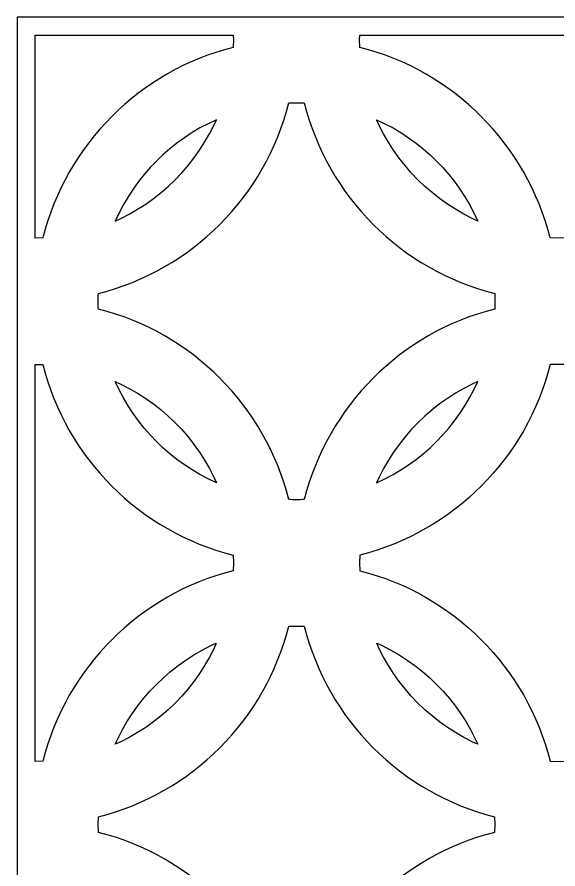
# Model space of a CAD drawing. Header units: centimetres. Extents: x -9.7 to 6.3, y -13.3 to 13.9.
# Drawn here: x -9.74 to -6.03, y 8.03 to 13.86 of the extents above; entities that cross this region are included whole.
import ezdxf

# ---------------------------------------------------------------- set-up
doc = ezdxf.new("R2010")
doc.units = ezdxf.units.CM
doc.header["$MEASUREMENT"] = 0
doc.layers.add('layer 1', color=7, linetype='Continuous')

msp = doc.modelspace()

# ---------------------------------------------------------------- linework, layer by layer
at = {"layer": 'layer 1', "color": 177}
for points, knots in [([(-9.73595, 13.85674), (-9.73595, 13.85674), (-2.33267, 13.85674), (-2.33267, 13.85674), (-2.33267, 13.85674), (-2.33267, 13.85674), (-2.33267, -13.28858), (-2.33267, -13.28858), (-2.33267, -13.28858), (-2.33267, -13.28858), (-9.73595, -13.28858), (-9.73595, -13.28858), (-9.73595, -13.28858), (-9.73595, -13.28858), (-9.73595, 13.85674), (-9.73595, 13.85674)], [0, 0, 0, 0, 0.2, 0.2, 0.2, 0.2, 0.4, 0.4, 0.4, 0.4, 0.6, 0.6, 0.6, 0.6, 1, 1, 1, 1]), ([(-9.61256, 12.34538), (-9.61256, 12.34538), (-9.55922, 12.34674), (-9.55922, 12.34674), (-9.55922, 12.34674), (-9.39938, 12.98505), (-8.89513, 13.48934), (-8.25679, 13.64916), (-8.25679, 13.64916), (-8.25679, 13.64916), (-8.25543, 13.7025), (-8.25543, 13.7025), (-8.25543, 13.7025), (-8.25543, 13.7025), (-8.25622, 13.73336), (-8.25622, 13.73336), (-8.25622, 13.73336), (-8.25622, 13.73336), (-9.61256, 13.73336), (-9.61256, 13.73336), (-9.61256, 13.73336), (-9.61256, 13.73336), (-9.61256, 12.34538), (-9.61256, 12.34538)], [0, 0, 0, 0, 0.1428571, 0.1428571, 0.1428571, 0.1428571, 0.2857143, 0.2857143, 0.2857143, 0.2857143, 0.4285714, 0.4285714, 0.4285714, 0.4285714, 0.5714286, 0.5714286, 0.5714286, 0.5714286, 0.7142857, 0.7142857, 0.7142857, 0.7142857, 1, 1, 1, 1]), ([(-7.39065, 13.73336), (-7.39065, 13.73336), (-7.39144, 13.7025), (-7.39144, 13.7025), (-7.39144, 13.7025), (-7.39144, 13.7025), (-7.39008, 13.64916), (-7.39008, 13.64916), (-7.39008, 13.64916), (-6.75173, 13.48934), (-6.24748, 12.98505), (-6.08764, 12.34674), (-6.08764, 12.34674), (-6.08764, 12.34674), (-6.03431, 12.34538), (-6.03431, 12.34538), (-6.03431, 12.34538), (-6.03431, 12.34538), (-5.98097, 12.34674), (-5.98097, 12.34674), (-5.98097, 12.34674), (-5.82114, 12.98508), (-5.31686, 13.48933), (-4.67854, 13.64916), (-4.67854, 13.64916), (-4.67854, 13.64916), (-4.67718, 13.7025), (-4.67718, 13.7025), (-4.67718, 13.7025), (-4.67718, 13.7025), (-4.67797, 13.73336), (-4.67797, 13.73336), (-4.67797, 13.73336), (-4.67797, 13.73336), (-7.39065, 13.73336), (-7.39065, 13.73336)], [0, 0, 0, 0, 0.1, 0.1, 0.1, 0.1, 0.2, 0.2, 0.2, 0.2, 0.3, 0.3, 0.3, 0.3, 0.4, 0.4, 0.4, 0.4, 0.5, 0.5, 0.5, 0.5, 0.6, 0.6, 0.6, 0.6, 0.7, 0.7, 0.7, 0.7, 0.8, 0.8, 0.8, 0.8, 1, 1, 1, 1]), ([(-7.87668, 13.2695), (-8.03644, 12.63087), (-8.54095, 12.12639), (-9.17955, 11.96663), (-9.17955, 11.96663), (-9.18024, 11.94895), (-9.1807, 11.93122), (-9.1807, 11.91338), (-9.1807, 11.91338), (-9.1807, 11.89554), (-9.18024, 11.8778), (-9.17955, 11.86013), (-9.17955, 11.86013), (-8.54095, 11.70036), (-8.03644, 11.19589), (-7.87668, 10.55725), (-7.87668, 10.55725), (-7.859, 10.55657), (-7.84127, 10.55611), (-7.82343, 10.55611), (-7.82343, 10.55611), (-7.80559, 10.55611), (-7.78786, 10.55657), (-7.77018, 10.55725), (-7.77018, 10.55725), (-7.61043, 11.19589), (-7.10591, 11.70036), (-6.46731, 11.86013), (-6.46731, 11.86013), (-6.46662, 11.8778), (-6.46617, 11.89554), (-6.46617, 11.91338), (-6.46617, 11.91338), (-6.46617, 11.93122), (-6.46662, 11.94895), (-6.46731, 11.96663), (-6.46731, 11.96663), (-7.10591, 12.1264), (-7.61042, 12.63087), (-7.77018, 13.2695), (-7.77018, 13.2695), (-7.78786, 13.27019), (-7.80559, 13.27064), (-7.82343, 13.27064), (-7.82343, 13.27064), (-7.84127, 13.27064), (-7.85901, 13.27019), (-7.87668, 13.2695)], [0, 0, 0, 0, 0.0769231, 0.0769231, 0.0769231, 0.0769231, 0.1538462, 0.1538462, 0.1538462, 0.1538462, 0.2307692, 0.2307692, 0.2307692, 0.2307692, 0.3076923, 0.3076923, 0.3076923, 0.3076923, 0.3846154, 0.3846154, 0.3846154, 0.3846154, 0.4615385, 0.4615385, 0.4615385, 0.4615385, 0.5384615, 0.5384615, 0.5384615, 0.5384615, 0.6153846, 0.6153846, 0.6153846, 0.6153846, 0.6923077, 0.6923077, 0.6923077, 0.6923077, 0.7692308, 0.7692308, 0.7692308, 0.7692308, 0.8461538, 0.8461538, 0.8461538, 0.8461538, 1, 1, 1, 1]), ([(-8.37181, 13.15451), (-8.37181, 13.15451), (-8.38931, 13.11591), (-8.38931, 13.11591), (-8.38931, 13.11591), (-8.38931, 13.11591), (-8.41933, 13.05743), (-8.41933, 13.05743), (-8.41933, 13.05743), (-8.41933, 13.05743), (-8.45209, 13.00057), (-8.45209, 13.00057), (-8.45209, 13.00057), (-8.45209, 13.00057), (-8.4875, 12.94542), (-8.4875, 12.94542), (-8.4875, 12.94542), (-8.4875, 12.94542), (-8.52548, 12.89208), (-8.52548, 12.89208), (-8.52548, 12.89208), (-8.52548, 12.89208), (-8.56594, 12.84064), (-8.56594, 12.84064), (-8.56594, 12.84064), (-8.56594, 12.84064), (-8.60878, 12.7912), (-8.60878, 12.7912), (-8.60878, 12.7912), (-8.60878, 12.7912), (-8.65392, 12.74387), (-8.65392, 12.74387), (-8.65392, 12.74387), (-8.65392, 12.74387), (-8.70126, 12.69873), (-8.70126, 12.69873), (-8.70126, 12.69873), (-8.70126, 12.69873), (-8.75069, 12.65589), (-8.75069, 12.65589), (-8.75069, 12.65589), (-8.75069, 12.65589), (-8.80213, 12.61543), (-8.80213, 12.61543), (-8.80213, 12.61543), (-8.80213, 12.61543), (-8.85547, 12.57745), (-8.85547, 12.57745), (-8.85547, 12.57745), (-8.85547, 12.57745), (-8.91062, 12.54204), (-8.91062, 12.54204), (-8.91062, 12.54204), (-8.91062, 12.54204), (-8.96748, 12.50928), (-8.96748, 12.50928), (-8.96748, 12.50928), (-8.96748, 12.50928), (-9.02596, 12.47925), (-9.02596, 12.47925), (-9.02596, 12.47925), (-9.02596, 12.47925), (-9.06457, 12.46175), (-9.06457, 12.46175), (-9.06457, 12.46175), (-8.9278, 12.7696), (-8.67965, 13.01774), (-8.37181, 13.15451)], [0, 0, 0, 0, 0.0555556, 0.0555556, 0.0555556, 0.0555556, 0.1111111, 0.1111111, 0.1111111, 0.1111111, 0.1666667, 0.1666667, 0.1666667, 0.1666667, 0.2222222, 0.2222222, 0.2222222, 0.2222222, 0.2777778, 0.2777778, 0.2777778, 0.2777778, 0.3333333, 0.3333333, 0.3333333, 0.3333333, 0.3888889, 0.3888889, 0.3888889, 0.3888889, 0.4444444, 0.4444444, 0.4444444, 0.4444444, 0.5, 0.5, 0.5, 0.5, 0.5555556, 0.5555556, 0.5555556, 0.5555556, 0.6111111, 0.6111111, 0.6111111, 0.6111111, 0.6666667, 0.6666667, 0.6666667, 0.6666667, 0.7222222, 0.7222222, 0.7222222, 0.7222222, 0.7777778, 0.7777778, 0.7777778, 0.7777778, 0.8333333, 0.8333333, 0.8333333, 0.8333333, 0.8888889, 0.8888889, 0.8888889, 0.8888889, 1, 1, 1, 1]), ([(-7.27506, 13.15452), (-7.27506, 13.15452), (-7.25756, 13.11591), (-7.25756, 13.11591), (-7.25756, 13.11591), (-7.25756, 13.11591), (-7.22754, 13.05743), (-7.22754, 13.05743), (-7.22754, 13.05743), (-7.22754, 13.05743), (-7.19478, 13.00057), (-7.19478, 13.00057), (-7.19478, 13.00057), (-7.19478, 13.00057), (-7.15937, 12.94542), (-7.15937, 12.94542), (-7.15937, 12.94542), (-7.15937, 12.94542), (-7.12139, 12.89208), (-7.12139, 12.89208), (-7.12139, 12.89208), (-7.12139, 12.89208), (-7.08093, 12.84064), (-7.08093, 12.84064), (-7.08093, 12.84064), (-7.08093, 12.84064), (-7.03808, 12.7912), (-7.03808, 12.7912), (-7.03808, 12.7912), (-7.03808, 12.7912), (-6.99295, 12.74387), (-6.99295, 12.74387), (-6.99295, 12.74387), (-6.99295, 12.74387), (-6.94561, 12.69873), (-6.94561, 12.69873), (-6.94561, 12.69873), (-6.94561, 12.69873), (-6.89617, 12.65589), (-6.89617, 12.65589), (-6.89617, 12.65589), (-6.89617, 12.65589), (-6.84473, 12.61543), (-6.84473, 12.61543), (-6.84473, 12.61543), (-6.84473, 12.61543), (-6.79139, 12.57745), (-6.79139, 12.57745), (-6.79139, 12.57745), (-6.79139, 12.57745), (-6.73625, 12.54204), (-6.73625, 12.54204), (-6.73625, 12.54204), (-6.73625, 12.54204), (-6.67939, 12.50928), (-6.67939, 12.50928), (-6.67939, 12.50928), (-6.67939, 12.50928), (-6.62091, 12.47925), (-6.62091, 12.47925), (-6.62091, 12.47925), (-6.62091, 12.47925), (-6.58229, 12.46175), (-6.58229, 12.46175), (-6.58229, 12.46175), (-6.71907, 12.7696), (-6.96722, 13.01775), (-7.27506, 13.15452)], [0, 0, 0, 0, 0.0555556, 0.0555556, 0.0555556, 0.0555556, 0.1111111, 0.1111111, 0.1111111, 0.1111111, 0.1666667, 0.1666667, 0.1666667, 0.1666667, 0.2222222, 0.2222222, 0.2222222, 0.2222222, 0.2777778, 0.2777778, 0.2777778, 0.2777778, 0.3333333, 0.3333333, 0.3333333, 0.3333333, 0.3888889, 0.3888889, 0.3888889, 0.3888889, 0.4444444, 0.4444444, 0.4444444, 0.4444444, 0.5, 0.5, 0.5, 0.5, 0.5555556, 0.5555556, 0.5555556, 0.5555556, 0.6111111, 0.6111111, 0.6111111, 0.6111111, 0.6666667, 0.6666667, 0.6666667, 0.6666667, 0.7222222, 0.7222222, 0.7222222, 0.7222222, 0.7777778, 0.7777778, 0.7777778, 0.7777778, 0.8333333, 0.8333333, 0.8333333, 0.8333333, 0.8888889, 0.8888889, 0.8888889, 0.8888889, 1, 1, 1, 1]), ([(-9.61256, 8.76713), (-9.61256, 8.76713), (-9.55922, 8.76849), (-9.55922, 8.76849), (-9.55922, 8.76849), (-9.39939, 9.40683), (-8.89511, 9.91108), (-8.25679, 10.07091), (-8.25679, 10.07091), (-8.25679, 10.07091), (-8.25543, 10.12426), (-8.25543, 10.12426), (-8.25543, 10.12426), (-8.25543, 10.12426), (-8.25679, 10.17759), (-8.25679, 10.17759), (-8.25679, 10.17759), (-8.89513, 10.33741), (-9.39938, 10.8417), (-9.55922, 11.48003), (-9.55922, 11.48003), (-9.55922, 11.48003), (-9.61256, 11.48138), (-9.61256, 11.48138), (-9.61256, 11.48138), (-9.61256, 11.48138), (-9.61256, 8.76713), (-9.61256, 8.76713)], [0, 0, 0, 0, 0.125, 0.125, 0.125, 0.125, 0.25, 0.25, 0.25, 0.25, 0.375, 0.375, 0.375, 0.375, 0.5, 0.5, 0.5, 0.5, 0.625, 0.625, 0.625, 0.625, 0.75, 0.75, 0.75, 0.75, 1, 1, 1, 1]), ([(-4.67854, 10.07091), (-5.31688, 9.91109), (-5.82113, 9.40681), (-5.98097, 8.76849), (-5.98097, 8.76849), (-5.98097, 8.76849), (-6.03431, 8.76713), (-6.03431, 8.76713), (-6.03431, 8.76713), (-6.03431, 8.76713), (-6.08764, 8.76849), (-6.08764, 8.76849), (-6.08764, 8.76849), (-6.24747, 9.40683), (-6.75176, 9.91108), (-7.39008, 10.07092), (-7.39008, 10.07092), (-7.39008, 10.07092), (-7.39144, 10.12426), (-7.39144, 10.12426), (-7.39144, 10.12426), (-7.39144, 10.12426), (-7.39008, 10.17759), (-7.39008, 10.17759), (-7.39008, 10.17759), (-6.75173, 10.33741), (-6.24748, 10.8417), (-6.08764, 11.48003), (-6.08764, 11.48003), (-6.08764, 11.48003), (-6.03431, 11.48138), (-6.03431, 11.48138), (-6.03431, 11.48138), (-6.03431, 11.48138), (-5.98097, 11.48003), (-5.98097, 11.48003), (-5.98097, 11.48003), (-5.82115, 10.84168), (-5.31686, 10.33742), (-4.67854, 10.17759), (-4.67854, 10.17759), (-4.67854, 10.17759), (-4.67718, 10.12426), (-4.67718, 10.12426), (-4.67718, 10.12426), (-4.67718, 10.12426), (-4.67854, 10.07091), (-4.67854, 10.07091)], [0, 0, 0, 0, 0.0769231, 0.0769231, 0.0769231, 0.0769231, 0.1538462, 0.1538462, 0.1538462, 0.1538462, 0.2307692, 0.2307692, 0.2307692, 0.2307692, 0.3076923, 0.3076923, 0.3076923, 0.3076923, 0.3846154, 0.3846154, 0.3846154, 0.3846154, 0.4615385, 0.4615385, 0.4615385, 0.4615385, 0.5384615, 0.5384615, 0.5384615, 0.5384615, 0.6153846, 0.6153846, 0.6153846, 0.6153846, 0.6923077, 0.6923077, 0.6923077, 0.6923077, 0.7692308, 0.7692308, 0.7692308, 0.7692308, 0.8461538, 0.8461538, 0.8461538, 0.8461538, 1, 1, 1, 1]), ([(-8.3718, 10.67224), (-8.3718, 10.67224), (-8.38931, 10.71086), (-8.38931, 10.71086), (-8.38931, 10.71086), (-8.38931, 10.71086), (-8.41933, 10.76933), (-8.41933, 10.76933), (-8.41933, 10.76933), (-8.41933, 10.76933), (-8.45209, 10.82619), (-8.45209, 10.82619), (-8.45209, 10.82619), (-8.45209, 10.82619), (-8.4875, 10.88134), (-8.4875, 10.88134), (-8.4875, 10.88134), (-8.4875, 10.88134), (-8.52548, 10.93468), (-8.52548, 10.93468), (-8.52548, 10.93468), (-8.52548, 10.93468), (-8.56594, 10.98612), (-8.56594, 10.98612), (-8.56594, 10.98612), (-8.56594, 10.98612), (-8.60878, 11.03556), (-8.60878, 11.03556), (-8.60878, 11.03556), (-8.60878, 11.03556), (-8.65392, 11.08289), (-8.65392, 11.08289), (-8.65392, 11.08289), (-8.65392, 11.08289), (-8.70126, 11.12803), (-8.70126, 11.12803), (-8.70126, 11.12803), (-8.70126, 11.12803), (-8.75069, 11.17088), (-8.75069, 11.17088), (-8.75069, 11.17088), (-8.75069, 11.17088), (-8.80213, 11.21134), (-8.80213, 11.21134), (-8.80213, 11.21134), (-8.80213, 11.21134), (-8.85547, 11.24932), (-8.85547, 11.24932), (-8.85547, 11.24932), (-8.85547, 11.24932), (-8.91062, 11.28472), (-8.91062, 11.28472), (-8.91062, 11.28472), (-8.91062, 11.28472), (-8.96748, 11.31748), (-8.96748, 11.31748), (-8.96748, 11.31748), (-8.96748, 11.31748), (-9.02596, 11.34751), (-9.02596, 11.34751), (-9.02596, 11.34751), (-9.02596, 11.34751), (-9.06457, 11.36501), (-9.06457, 11.36501), (-9.06457, 11.36501), (-8.9278, 11.05716), (-8.67965, 10.80901), (-8.3718, 10.67224)], [0, 0, 0, 0, 0.0555556, 0.0555556, 0.0555556, 0.0555556, 0.1111111, 0.1111111, 0.1111111, 0.1111111, 0.1666667, 0.1666667, 0.1666667, 0.1666667, 0.2222222, 0.2222222, 0.2222222, 0.2222222, 0.2777778, 0.2777778, 0.2777778, 0.2777778, 0.3333333, 0.3333333, 0.3333333, 0.3333333, 0.3888889, 0.3888889, 0.3888889, 0.3888889, 0.4444444, 0.4444444, 0.4444444, 0.4444444, 0.5, 0.5, 0.5, 0.5, 0.5555556, 0.5555556, 0.5555556, 0.5555556, 0.6111111, 0.6111111, 0.6111111, 0.6111111, 0.6666667, 0.6666667, 0.6666667, 0.6666667, 0.7222222, 0.7222222, 0.7222222, 0.7222222, 0.7777778, 0.7777778, 0.7777778, 0.7777778, 0.8333333, 0.8333333, 0.8333333, 0.8333333, 0.8888889, 0.8888889, 0.8888889, 0.8888889, 1, 1, 1, 1]), ([(-7.27507, 10.67223), (-7.27507, 10.67223), (-7.25756, 10.71086), (-7.25756, 10.71086), (-7.25756, 10.71086), (-7.25756, 10.71086), (-7.22754, 10.76933), (-7.22754, 10.76933), (-7.22754, 10.76933), (-7.22754, 10.76933), (-7.19478, 10.82619), (-7.19478, 10.82619), (-7.19478, 10.82619), (-7.19478, 10.82619), (-7.15937, 10.88134), (-7.15937, 10.88134), (-7.15937, 10.88134), (-7.15937, 10.88134), (-7.12139, 10.93468), (-7.12139, 10.93468), (-7.12139, 10.93468), (-7.12139, 10.93468), (-7.08093, 10.98612), (-7.08093, 10.98612), (-7.08093, 10.98612), (-7.08093, 10.98612), (-7.03808, 11.03556), (-7.03808, 11.03556), (-7.03808, 11.03556), (-7.03808, 11.03556), (-6.99295, 11.08289), (-6.99295, 11.08289), (-6.99295, 11.08289), (-6.99295, 11.08289), (-6.94561, 11.12803), (-6.94561, 11.12803), (-6.94561, 11.12803), (-6.94561, 11.12803), (-6.89617, 11.17088), (-6.89617, 11.17088), (-6.89617, 11.17088), (-6.89617, 11.17088), (-6.84473, 11.21134), (-6.84473, 11.21134), (-6.84473, 11.21134), (-6.84473, 11.21134), (-6.79139, 11.24932), (-6.79139, 11.24932), (-6.79139, 11.24932), (-6.79139, 11.24932), (-6.73625, 11.28472), (-6.73625, 11.28472), (-6.73625, 11.28472), (-6.73625, 11.28472), (-6.67939, 11.31748), (-6.67939, 11.31748), (-6.67939, 11.31748), (-6.67939, 11.31748), (-6.62091, 11.34751), (-6.62091, 11.34751), (-6.62091, 11.34751), (-6.62091, 11.34751), (-6.58229, 11.36501), (-6.58229, 11.36501), (-6.58229, 11.36501), (-6.71906, 11.05715), (-6.96721, 10.80901), (-7.27507, 10.67223)], [0, 0, 0, 0, 0.0555556, 0.0555556, 0.0555556, 0.0555556, 0.1111111, 0.1111111, 0.1111111, 0.1111111, 0.1666667, 0.1666667, 0.1666667, 0.1666667, 0.2222222, 0.2222222, 0.2222222, 0.2222222, 0.2777778, 0.2777778, 0.2777778, 0.2777778, 0.3333333, 0.3333333, 0.3333333, 0.3333333, 0.3888889, 0.3888889, 0.3888889, 0.3888889, 0.4444444, 0.4444444, 0.4444444, 0.4444444, 0.5, 0.5, 0.5, 0.5, 0.5555556, 0.5555556, 0.5555556, 0.5555556, 0.6111111, 0.6111111, 0.6111111, 0.6111111, 0.6666667, 0.6666667, 0.6666667, 0.6666667, 0.7222222, 0.7222222, 0.7222222, 0.7222222, 0.7777778, 0.7777778, 0.7777778, 0.7777778, 0.8333333, 0.8333333, 0.8333333, 0.8333333, 0.8888889, 0.8888889, 0.8888889, 0.8888889, 1, 1, 1, 1]), ([(-9.1792, 8.2818), (-8.54088, 8.12196), (-8.03659, 7.61771), (-7.87677, 6.97936), (-7.87677, 6.97936), (-7.87677, 6.97936), (-7.82343, 6.978), (-7.82343, 6.978), (-7.82343, 6.978), (-7.82343, 6.978), (-7.77009, 6.97936), (-7.77009, 6.97936), (-7.77009, 6.97936), (-7.61026, 7.61768), (-7.10601, 8.12197), (-6.46766, 8.28179), (-6.46766, 8.28179), (-6.46766, 8.28179), (-6.46631, 8.33513), (-6.46631, 8.33513), (-6.46631, 8.33513), (-6.46631, 8.33513), (-6.46766, 8.38847), (-6.46766, 8.38847), (-6.46766, 8.38847), (-7.10601, 8.54829), (-7.61026, 9.05258), (-7.77009, 9.6909), (-7.77009, 9.6909), (-7.77009, 9.6909), (-7.82343, 9.69226), (-7.82343, 9.69226), (-7.82343, 9.69226), (-7.82343, 9.69226), (-7.87677, 9.6909), (-7.87677, 9.6909), (-7.87677, 9.6909), (-8.03659, 9.05255), (-8.54088, 8.5483), (-9.1792, 8.38847), (-9.1792, 8.38847), (-9.1792, 8.38847), (-9.18056, 8.33513), (-9.18056, 8.33513), (-9.18056, 8.33513), (-9.18056, 8.33513), (-9.1792, 8.2818), (-9.1792, 8.2818)], [0, 0, 0, 0, 0.0769231, 0.0769231, 0.0769231, 0.0769231, 0.1538462, 0.1538462, 0.1538462, 0.1538462, 0.2307692, 0.2307692, 0.2307692, 0.2307692, 0.3076923, 0.3076923, 0.3076923, 0.3076923, 0.3846154, 0.3846154, 0.3846154, 0.3846154, 0.4615385, 0.4615385, 0.4615385, 0.4615385, 0.5384615, 0.5384615, 0.5384615, 0.5384615, 0.6153846, 0.6153846, 0.6153846, 0.6153846, 0.6923077, 0.6923077, 0.6923077, 0.6923077, 0.7692308, 0.7692308, 0.7692308, 0.7692308, 0.8461538, 0.8461538, 0.8461538, 0.8461538, 1, 1, 1, 1]), ([(-9.06387, 8.88382), (-9.06387, 8.88382), (-9.02595, 8.90101), (-9.02595, 8.90101), (-9.02595, 8.90101), (-9.02595, 8.90101), (-8.96748, 8.93103), (-8.96748, 8.93103), (-8.96748, 8.93103), (-8.96748, 8.93103), (-8.91062, 8.96378), (-8.91062, 8.96378), (-8.91062, 8.96378), (-8.91062, 8.96378), (-8.85547, 8.99919), (-8.85547, 8.99919), (-8.85547, 8.99919), (-8.85547, 8.99919), (-8.80213, 9.03717), (-8.80213, 9.03717), (-8.80213, 9.03717), (-8.80213, 9.03717), (-8.7507, 9.07763), (-8.7507, 9.07763), (-8.7507, 9.07763), (-8.7507, 9.07763), (-8.70126, 9.12048), (-8.70126, 9.12048), (-8.70126, 9.12048), (-8.70126, 9.12048), (-8.65392, 9.16562), (-8.65392, 9.16562), (-8.65392, 9.16562), (-8.65392, 9.16562), (-8.60878, 9.21296), (-8.60878, 9.21296), (-8.60878, 9.21296), (-8.60878, 9.21296), (-8.56593, 9.26239), (-8.56593, 9.26239), (-8.56593, 9.26239), (-8.56593, 9.26239), (-8.52548, 9.31383), (-8.52548, 9.31383), (-8.52548, 9.31383), (-8.52548, 9.31383), (-8.4875, 9.36717), (-8.4875, 9.36717), (-8.4875, 9.36717), (-8.4875, 9.36717), (-8.45209, 9.42232), (-8.45209, 9.42232), (-8.45209, 9.42232), (-8.45209, 9.42232), (-8.41933, 9.47918), (-8.41933, 9.47918), (-8.41933, 9.47918), (-8.41933, 9.47918), (-8.38931, 9.53765), (-8.38931, 9.53765), (-8.38931, 9.53765), (-8.38931, 9.53765), (-8.37212, 9.57557), (-8.37212, 9.57557), (-8.37212, 9.57557), (-8.37212, 9.57557), (-8.41003, 9.55838), (-8.41003, 9.55838), (-8.41003, 9.55838), (-8.41003, 9.55838), (-8.46851, 9.52836), (-8.46851, 9.52836), (-8.46851, 9.52836), (-8.46851, 9.52836), (-8.52537, 9.4956), (-8.52537, 9.4956), (-8.52537, 9.4956), (-8.52537, 9.4956), (-8.58052, 9.46019), (-8.58052, 9.46019), (-8.58052, 9.46019), (-8.58052, 9.46019), (-8.63386, 9.42221), (-8.63386, 9.42221), (-8.63386, 9.42221), (-8.63386, 9.42221), (-8.6853, 9.38175), (-8.6853, 9.38175), (-8.6853, 9.38175), (-8.6853, 9.38175), (-8.73474, 9.3389), (-8.73474, 9.3389), (-8.73474, 9.3389), (-8.73474, 9.3389), (-8.78207, 9.29377), (-8.78207, 9.29377), (-8.78207, 9.29377), (-8.78207, 9.29377), (-8.82721, 9.24643), (-8.82721, 9.24643), (-8.82721, 9.24643), (-8.82721, 9.24643), (-8.87005, 9.197), (-8.87005, 9.197), (-8.87005, 9.197), (-8.87005, 9.197), (-8.91051, 9.14555), (-8.91051, 9.14555), (-8.91051, 9.14555), (-8.91051, 9.14555), (-8.94849, 9.09222), (-8.94849, 9.09222), (-8.94849, 9.09222), (-8.94849, 9.09222), (-8.9839, 9.03707), (-8.9839, 9.03707), (-8.9839, 9.03707), (-8.9839, 9.03707), (-9.01666, 8.98021), (-9.01666, 8.98021), (-9.01666, 8.98021), (-9.01666, 8.98021), (-9.04668, 8.92173), (-9.04668, 8.92173), (-9.04668, 8.92173), (-9.04668, 8.92173), (-9.06387, 8.88382), (-9.06387, 8.88382)], [0, 0, 0, 0, 0.030303, 0.030303, 0.030303, 0.030303, 0.0606061, 0.0606061, 0.0606061, 0.0606061, 0.0909091, 0.0909091, 0.0909091, 0.0909091, 0.1212121, 0.1212121, 0.1212121, 0.1212121, 0.1515152, 0.1515152, 0.1515152, 0.1515152, 0.1818182, 0.1818182, 0.1818182, 0.1818182, 0.2121212, 0.2121212, 0.2121212, 0.2121212, 0.2424242, 0.2424242, 0.2424242, 0.2424242, 0.2727273, 0.2727273, 0.2727273, 0.2727273, 0.3030303, 0.3030303, 0.3030303, 0.3030303, 0.3333333, 0.3333333, 0.3333333, 0.3333333, 0.3636364, 0.3636364, 0.3636364, 0.3636364, 0.3939394, 0.3939394, 0.3939394, 0.3939394, 0.4242424, 0.4242424, 0.4242424, 0.4242424, 0.4545455, 0.4545455, 0.4545455, 0.4545455, 0.4848485, 0.4848485, 0.4848485, 0.4848485, 0.5151515, 0.5151515, 0.5151515, 0.5151515, 0.5454545, 0.5454545, 0.5454545, 0.5454545, 0.5757576, 0.5757576, 0.5757576, 0.5757576, 0.6060606, 0.6060606, 0.6060606, 0.6060606, 0.6363636, 0.6363636, 0.6363636, 0.6363636, 0.6666667, 0.6666667, 0.6666667, 0.6666667, 0.6969697, 0.6969697, 0.6969697, 0.6969697, 0.7272727, 0.7272727, 0.7272727, 0.7272727, 0.7575758, 0.7575758, 0.7575758, 0.7575758, 0.7878788, 0.7878788, 0.7878788, 0.7878788, 0.8181818, 0.8181818, 0.8181818, 0.8181818, 0.8484848, 0.8484848, 0.8484848, 0.8484848, 0.8787879, 0.8787879, 0.8787879, 0.8787879, 0.9090909, 0.9090909, 0.9090909, 0.9090909, 0.9393939, 0.9393939, 0.9393939, 0.9393939, 1, 1, 1, 1]), ([(-6.58299, 8.88382), (-6.58299, 8.88382), (-6.60018, 8.92173), (-6.60018, 8.92173), (-6.60018, 8.92173), (-6.60018, 8.92173), (-6.6302, 8.98021), (-6.6302, 8.98021), (-6.6302, 8.98021), (-6.6302, 8.98021), (-6.66296, 9.03707), (-6.66296, 9.03707), (-6.66296, 9.03707), (-6.66296, 9.03707), (-6.69837, 9.09222), (-6.69837, 9.09222), (-6.69837, 9.09222), (-6.69837, 9.09222), (-6.73635, 9.14555), (-6.73635, 9.14555), (-6.73635, 9.14555), (-6.73635, 9.14555), (-6.77681, 9.19699), (-6.77681, 9.19699), (-6.77681, 9.19699), (-6.77681, 9.19699), (-6.81965, 9.24643), (-6.81965, 9.24643), (-6.81965, 9.24643), (-6.81965, 9.24643), (-6.8648, 9.29377), (-6.8648, 9.29377), (-6.8648, 9.29377), (-6.8648, 9.29377), (-6.91213, 9.33891), (-6.91213, 9.33891), (-6.91213, 9.33891), (-6.91213, 9.33891), (-6.96157, 9.38175), (-6.96157, 9.38175), (-6.96157, 9.38175), (-6.96157, 9.38175), (-7.013, 9.42221), (-7.013, 9.42221), (-7.013, 9.42221), (-7.013, 9.42221), (-7.06635, 9.46019), (-7.06635, 9.46019), (-7.06635, 9.46019), (-7.06635, 9.46019), (-7.12149, 9.4956), (-7.12149, 9.4956), (-7.12149, 9.4956), (-7.12149, 9.4956), (-7.17835, 9.52836), (-7.17835, 9.52836), (-7.17835, 9.52836), (-7.17835, 9.52836), (-7.23683, 9.55838), (-7.23683, 9.55838), (-7.23683, 9.55838), (-7.23683, 9.55838), (-7.27475, 9.57557), (-7.27475, 9.57557), (-7.27475, 9.57557), (-7.27475, 9.57557), (-7.25756, 9.53765), (-7.25756, 9.53765), (-7.25756, 9.53765), (-7.25756, 9.53765), (-7.22754, 9.47918), (-7.22754, 9.47918), (-7.22754, 9.47918), (-7.22754, 9.47918), (-7.19478, 9.42232), (-7.19478, 9.42232), (-7.19478, 9.42232), (-7.19478, 9.42232), (-7.15937, 9.36717), (-7.15937, 9.36717), (-7.15937, 9.36717), (-7.15937, 9.36717), (-7.12139, 9.31383), (-7.12139, 9.31383), (-7.12139, 9.31383), (-7.12139, 9.31383), (-7.08093, 9.26239), (-7.08093, 9.26239), (-7.08093, 9.26239), (-7.08093, 9.26239), (-7.03809, 9.21296), (-7.03809, 9.21296), (-7.03809, 9.21296), (-7.03809, 9.21296), (-6.99295, 9.16562), (-6.99295, 9.16562), (-6.99295, 9.16562), (-6.99295, 9.16562), (-6.94561, 9.12048), (-6.94561, 9.12048), (-6.94561, 9.12048), (-6.94561, 9.12048), (-6.89617, 9.07763), (-6.89617, 9.07763), (-6.89617, 9.07763), (-6.89617, 9.07763), (-6.84473, 9.03717), (-6.84473, 9.03717), (-6.84473, 9.03717), (-6.84473, 9.03717), (-6.79139, 8.99919), (-6.79139, 8.99919), (-6.79139, 8.99919), (-6.79139, 8.99919), (-6.73624, 8.96378), (-6.73624, 8.96378), (-6.73624, 8.96378), (-6.73624, 8.96378), (-6.67939, 8.93103), (-6.67939, 8.93103), (-6.67939, 8.93103), (-6.67939, 8.93103), (-6.62091, 8.90101), (-6.62091, 8.90101), (-6.62091, 8.90101), (-6.62091, 8.90101), (-6.58299, 8.88382), (-6.58299, 8.88382)], [0, 0, 0, 0, 0.030303, 0.030303, 0.030303, 0.030303, 0.0606061, 0.0606061, 0.0606061, 0.0606061, 0.0909091, 0.0909091, 0.0909091, 0.0909091, 0.1212121, 0.1212121, 0.1212121, 0.1212121, 0.1515152, 0.1515152, 0.1515152, 0.1515152, 0.1818182, 0.1818182, 0.1818182, 0.1818182, 0.2121212, 0.2121212, 0.2121212, 0.2121212, 0.2424242, 0.2424242, 0.2424242, 0.2424242, 0.2727273, 0.2727273, 0.2727273, 0.2727273, 0.3030303, 0.3030303, 0.3030303, 0.3030303, 0.3333333, 0.3333333, 0.3333333, 0.3333333, 0.3636364, 0.3636364, 0.3636364, 0.3636364, 0.3939394, 0.3939394, 0.3939394, 0.3939394, 0.4242424, 0.4242424, 0.4242424, 0.4242424, 0.4545455, 0.4545455, 0.4545455, 0.4545455, 0.4848485, 0.4848485, 0.4848485, 0.4848485, 0.5151515, 0.5151515, 0.5151515, 0.5151515, 0.5454545, 0.5454545, 0.5454545, 0.5454545, 0.5757576, 0.5757576, 0.5757576, 0.5757576, 0.6060606, 0.6060606, 0.6060606, 0.6060606, 0.6363636, 0.6363636, 0.6363636, 0.6363636, 0.6666667, 0.6666667, 0.6666667, 0.6666667, 0.6969697, 0.6969697, 0.6969697, 0.6969697, 0.7272727, 0.7272727, 0.7272727, 0.7272727, 0.7575758, 0.7575758, 0.7575758, 0.7575758, 0.7878788, 0.7878788, 0.7878788, 0.7878788, 0.8181818, 0.8181818, 0.8181818, 0.8181818, 0.8484848, 0.8484848, 0.8484848, 0.8484848, 0.8787879, 0.8787879, 0.8787879, 0.8787879, 0.9090909, 0.9090909, 0.9090909, 0.9090909, 0.9393939, 0.9393939, 0.9393939, 0.9393939, 1, 1, 1, 1])]:
    msp.add_open_spline(points, degree=3, knots=knots, dxfattribs=at)

doc.saveas('drawing.dxf')
